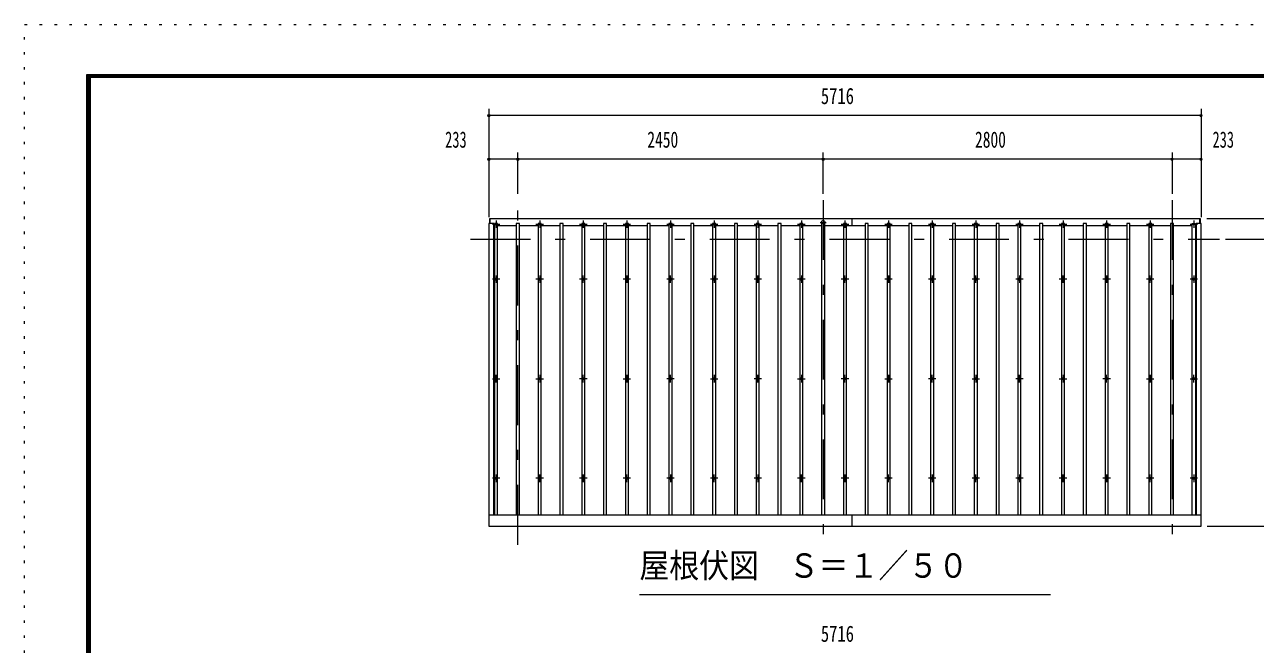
# Model space of a CAD drawing. Units: millimetres, scale not verified, with parts at other scales. Extents: x -25244 to 25244, y -10500 to 10500.
# Drawn here: x -4456 to 5421, y 5528 to 10500 of the extents above; entities that cross this region are included whole.
import ezdxf
from ezdxf.enums import TextEntityAlignment as Align

# ---------------------------------------------------------------- set-up
doc = ezdxf.new("R2010")
doc.units = ezdxf.units.MM
doc.header["$LTSCALE"] = 40
doc.linetypes.add('USER3', pattern=[24, 12, -5, 2, -5])
doc.linetypes.add('USER4', pattern=[3, 0.5, -2.5])
for name, color, linetype, lineweight in [('0-2_1-05BOLD', 7, 'Continuous', 18), ('0-3_1-25CENTER', 3, 'USER3', 18), ('0-4_1-45THIN', 4, 'Continuous', 18), ('0-5_1-55DIM', 3, 'Continuous', 18), ('0-C_F-F1PAPER', 5, 'Continuous', 18), ('0-D_F-E_J_ADD', 5, 'USER4', 18)]:
    doc.layers.add(name, color=color, linetype=linetype, lineweight=lineweight)
doc.styles.add('ＭＳ ゴシック', font='')
doc.styles.get('ＭＳ ゴシック').set_extended_font_data('MS Gothic')

msp = doc.modelspace()

# ---------------------------------------------------------------- linework, layer by layer
at = {"layer": '0-2_1-05BOLD'}
for p, q in [((-720.39, 8904.31), (-720.39, 8942.67)), ((2182.6, 8942.67), (2182.6, 8889.32)), ((4975.61, 8904.31), (4975.61, 8942.67)), ((4985.61, 6565.11), (-730.39, 6565.11)), ((2182.61, 6565.11), (2182.61, 6477.67))]:
    msp.add_line(p, q, dxfattribs=at)
for points in [[(-690.39, 6565.11), (-690.4, 8904.31), (-730.4, 8904.31), (-730.39, 6477.67), (4985.61, 6477.67)], [(4980.61, 8904.31), (4980.61, 8942.67), (-725.39, 8942.67), (-725.39, 8904.31)], [(4985.61, 6477.67), (4985.61, 8904.31), (4945.61, 8904.31), (4945.61, 6565.11)]]:
    msp.add_lwpolyline(points, dxfattribs=at)
for centre in [(-672.39, 8458.52), (-322.39, 8458.52), (27.61, 8458.52), (377.61, 8458.52), (727.61, 8458.52), (1077.61, 8458.52), (1427.61, 8458.52), (1777.61, 8458.52), (2127.61, 8458.52), (2477.61, 8458.52), (2827.61, 8458.52), (3177.61, 8458.52), (3527.61, 8458.52), (3877.61, 8458.52), (4227.61, 8458.52), (4577.61, 8458.52), (4927.61, 8458.52), (-672.39, 7659.47), (-322.39, 7659.47), (27.61, 7659.47), (377.61, 7659.47), (727.61, 7659.47), (1077.61, 7659.47), (1427.61, 7659.47), (1777.61, 7659.47), (2127.61, 7659.47), (2477.61, 7659.47), (2827.61, 7659.47), (3177.61, 7659.47), (3527.61, 7659.47), (3877.61, 7659.47), (4227.61, 7659.47), (4577.61, 7659.47), (4927.61, 7659.47), (-672.39, 6860.43), (-322.39, 6860.43), (27.61, 6860.43), (377.61, 6860.43), (727.61, 6860.43), (1077.61, 6860.43), (1427.61, 6860.43), (1777.61, 6860.43), (2127.61, 6860.43), (2477.61, 6860.43), (2827.61, 6860.43), (3177.61, 6860.43), (3527.61, 6860.43), (3877.61, 6860.43), (4227.61, 6860.43), (4577.61, 6860.43), (4927.61, 6860.43)]:
    msp.add_circle(centre, 10, dxfattribs=at)
for centre, radius, start, end in [((-672.39, 8888.07), 14.5, 46.39838, 133.60162), ((-672.39, 8909.07), 14.5, 226.3961, 313.6039), ((-322.39, 8888.07), 14.5, 46.39838, 133.60162), ((-322.39, 8909.07), 14.5, 226.3961, 313.6039), ((27.61, 8888.07), 14.5, 46.39838, 133.60162), ((27.61, 8909.07), 14.5, 226.3961, 313.6039), ((377.61, 8888.07), 14.5, 46.39838, 133.60162), ((377.61, 8909.07), 14.5, 226.3961, 313.6039), ((727.61, 8888.07), 14.5, 46.39838, 133.60162), ((727.61, 8909.07), 14.5, 226.3961, 313.6039), ((1077.61, 8888.07), 14.5, 46.39838, 133.60162), ((1077.61, 8909.07), 14.5, 226.3961, 313.6039), ((1427.61, 8888.07), 14.5, 46.39838, 133.60162), ((1427.61, 8909.07), 14.5, 226.3961, 313.6039), ((1777.61, 8888.07), 14.5, 46.39838, 133.60162), ((1777.61, 8909.07), 14.5, 226.3961, 313.6039), ((1952.61, 8912.93), 15, 324.92694, 215.07306), ((2127.61, 8888.07), 14.5, 46.39838, 133.60162), ((2127.61, 8909.07), 14.5, 226.3961, 313.6039), ((2477.61, 8888.07), 14.5, 46.39838, 133.60162), ((2477.61, 8909.07), 14.5, 226.3961, 313.6039), ((2827.61, 8888.07), 14.5, 46.39838, 133.60162), ((2827.61, 8909.07), 14.5, 226.3961, 313.6039), ((3177.61, 8888.07), 14.5, 46.39838, 133.60162), ((3177.61, 8909.07), 14.5, 226.3961, 313.6039), ((3527.61, 8888.07), 14.5, 46.39838, 133.60162), ((3527.61, 8909.07), 14.5, 226.3961, 313.6039), ((3877.61, 8888.07), 14.5, 46.39838, 133.60162), ((3877.61, 8909.07), 14.5, 226.3961, 313.6039), ((4227.61, 8888.07), 14.5, 46.39838, 133.60162), ((4227.61, 8909.07), 14.5, 226.3961, 313.6039), ((4577.61, 8888.07), 14.5, 46.39838, 133.60162), ((4577.61, 8909.07), 14.5, 226.3961, 313.6039), ((4927.61, 8888.07), 14.5, 46.39838, 133.60162), ((4927.61, 8909.07), 14.5, 226.3961, 313.6039)]:
    msp.add_arc(centre, radius, start, end, dxfattribs=at)
at = {"layer": '0-3_1-25CENTER'}
for p, q in [((-497.39, 6327.67), (-497.39, 9092.67)), ((1952.6, 9092.67), (1952.61, 6327.67)), ((4752.61, 9092.68), (4752.61, 6327.67)), ((-702.39, 8898.57), (-642.39, 8898.57)), ((-672.39, 8928.57), (-672.39, 8868.57)), ((-352.39, 8898.57), (-292.39, 8898.57)), ((-322.39, 8928.57), (-322.39, 8868.57)), ((-2.39, 8898.57), (57.61, 8898.57)), ((27.61, 8928.57), (27.61, 8868.57)), ((347.61, 8898.57), (407.61, 8898.57)), ((377.61, 8928.57), (377.61, 8868.57)), ((697.61, 8898.57), (757.61, 8898.57)), ((727.61, 8928.57), (727.61, 8868.57)), ((1047.61, 8898.57), (1107.61, 8898.57)), ((1077.61, 8928.57), (1077.61, 8868.57)), ((1397.61, 8898.57), (1457.61, 8898.57)), ((1427.61, 8928.57), (1427.61, 8868.57)), ((1747.61, 8898.57), (1807.61, 8898.57)), ((1777.61, 8928.57), (1777.61, 8868.57)), ((1927.61, 8913.72), (1977.61, 8913.72)), ((2097.61, 8898.57), (2157.61, 8898.57)), ((2127.61, 8928.57), (2127.61, 8868.57)), ((2447.61, 8898.57), (2507.61, 8898.57)), ((2477.61, 8928.57), (2477.61, 8868.57)), ((2797.61, 8898.57), (2857.61, 8898.57)), ((2827.61, 8928.57), (2827.61, 8868.57)), ((3147.61, 8898.57), (3207.61, 8898.57)), ((3177.61, 8928.57), (3177.61, 8868.57)), ((3497.61, 8898.57), (3557.61, 8898.57)), ((3527.61, 8928.57), (3527.61, 8868.57)), ((3847.61, 8898.57), (3907.61, 8898.57)), ((3877.61, 8928.57), (3877.61, 8868.57)), ((4197.61, 8898.57), (4257.61, 8898.57)), ((4227.61, 8928.57), (4227.61, 8868.57)), ((4547.61, 8898.57), (4607.61, 8898.57)), ((4577.61, 8928.57), (4577.61, 8868.57)), ((4897.61, 8898.57), (4957.61, 8898.57)), ((4927.61, 8928.57), (4927.61, 8868.57)), ((-877.39, 8777.67), (5132.61, 8777.67)), ((-642.39, 8458.52), (-702.39, 8458.52)), ((-672.39, 8488.51), (-672.39, 8428.52)), ((-292.39, 8458.52), (-352.39, 8458.52)), ((-322.39, 8488.51), (-322.39, 8428.52)), ((57.61, 8458.52), (-2.39, 8458.52)), ((27.61, 8428.52), (27.61, 8488.51)), ((407.61, 8458.52), (347.61, 8458.52)), ((377.61, 8488.51), (377.61, 8428.52)), ((757.61, 8458.52), (697.61, 8458.52)), ((727.61, 8428.52), (727.61, 8488.51)), ((1107.61, 8458.52), (1047.61, 8458.52)), ((1077.61, 8488.51), (1077.61, 8428.52)), ((1457.61, 8458.52), (1397.61, 8458.52)), ((1427.61, 8428.52), (1427.61, 8488.51)), ((1807.61, 8458.52), (1747.61, 8458.52)), ((1777.61, 8488.51), (1777.61, 8428.52)), ((2157.61, 8458.52), (2097.61, 8458.52)), ((2127.61, 8428.52), (2127.61, 8488.51)), ((2507.61, 8458.52), (2447.61, 8458.52)), ((2477.61, 8488.51), (2477.61, 8428.52)), ((2857.61, 8458.52), (2797.61, 8458.52)), ((2827.61, 8488.51), (2827.61, 8428.52)), ((3207.61, 8458.52), (3147.61, 8458.52)), ((3177.61, 8428.52), (3177.61, 8488.51)), ((3557.61, 8458.52), (3497.61, 8458.52)), ((3527.61, 8488.51), (3527.61, 8428.52)), ((3907.61, 8458.52), (3847.61, 8458.52)), ((3877.61, 8428.52), (3877.61, 8488.51)), ((4257.61, 8458.52), (4197.61, 8458.52)), ((4227.61, 8488.51), (4227.61, 8428.52)), ((4607.61, 8458.52), (4547.61, 8458.52)), ((4577.61, 8428.52), (4577.61, 8488.51)), ((4957.61, 8458.52), (4897.61, 8458.52)), ((4927.61, 8488.51), (4927.61, 8428.52)), ((-702.39, 7659.47), (-642.39, 7659.47)), ((-672.39, 7629.47), (-672.39, 7689.48)), ((-352.39, 7659.47), (-292.39, 7659.47)), ((-322.39, 7689.48), (-322.39, 7629.47)), ((57.61, 7659.47), (-2.39, 7659.47)), ((27.61, 7629.47), (27.61, 7689.48)), ((347.61, 7659.47), (407.61, 7659.47)), ((377.61, 7689.48), (377.61, 7629.47)), ((757.61, 7659.47), (697.61, 7659.47)), ((727.61, 7629.47), (727.61, 7689.48)), ((1047.61, 7659.47), (1107.61, 7659.47)), ((1077.61, 7689.48), (1077.61, 7629.47)), ((1457.61, 7659.47), (1397.61, 7659.47)), ((1427.61, 7629.47), (1427.61, 7689.48)), ((1747.61, 7659.47), (1807.61, 7659.47)), ((1777.61, 7689.48), (1777.61, 7629.47)), ((2157.61, 7659.47), (2097.61, 7659.47)), ((2127.61, 7629.47), (2127.61, 7689.48)), ((2447.61, 7659.47), (2507.61, 7659.47)), ((2477.61, 7689.48), (2477.61, 7629.47)), ((2857.61, 7659.47), (2797.61, 7659.47)), ((2827.61, 7629.47), (2827.61, 7689.48)), ((3147.61, 7659.47), (3207.61, 7659.47)), ((3177.61, 7689.48), (3177.61, 7629.47)), ((3557.61, 7659.47), (3497.61, 7659.47)), ((3527.61, 7629.47), (3527.61, 7689.48)), ((3847.61, 7659.47), (3907.61, 7659.47)), ((3877.61, 7689.48), (3877.61, 7629.47)), ((4257.61, 7659.47), (4197.61, 7659.47)), ((4227.61, 7629.47), (4227.61, 7689.48)), ((4547.61, 7659.47), (4607.61, 7659.47)), ((4577.61, 7689.48), (4577.61, 7629.47)), ((4897.61, 7659.47), (4957.61, 7659.47)), ((4927.61, 7629.47), (4927.61, 7689.48)), ((-642.39, 6860.43), (-702.39, 6860.43)), ((-672.39, 6890.43), (-672.39, 6830.43)), ((-292.39, 6860.43), (-352.39, 6860.43)), ((-322.39, 6830.43), (-322.39, 6890.43)), ((57.61, 6860.43), (-2.39, 6860.43)), ((27.61, 6890.43), (27.61, 6830.43)), ((407.61, 6860.43), (347.61, 6860.43)), ((377.61, 6830.43), (377.61, 6890.43)), ((757.61, 6860.43), (697.61, 6860.43)), ((727.61, 6890.43), (727.61, 6830.43)), ((1107.61, 6860.43), (1047.61, 6860.43)), ((1077.61, 6830.43), (1077.61, 6890.43)), ((1457.61, 6860.43), (1397.61, 6860.43)), ((1427.61, 6890.43), (1427.61, 6830.43)), ((1807.61, 6860.43), (1747.61, 6860.43)), ((1777.61, 6830.43), (1777.61, 6890.43)), ((2157.61, 6860.43), (2097.61, 6860.43)), ((2127.61, 6890.43), (2127.61, 6830.43)), ((2507.61, 6860.43), (2447.61, 6860.43)), ((2477.61, 6830.43), (2477.61, 6890.43)), ((2857.61, 6860.43), (2797.61, 6860.43)), ((2827.61, 6890.43), (2827.61, 6830.43)), ((3207.61, 6860.43), (3147.61, 6860.43)), ((3177.61, 6830.43), (3177.61, 6890.43)), ((3557.61, 6860.43), (3497.61, 6860.43)), ((3527.61, 6890.43), (3527.61, 6830.43)), ((3907.61, 6860.43), (3847.61, 6860.43)), ((3877.61, 6830.43), (3877.61, 6890.43)), ((4257.61, 6860.43), (4197.61, 6860.43)), ((4227.61, 6890.43), (4227.61, 6830.43)), ((4607.61, 6860.43), (4547.61, 6860.43)), ((4577.61, 6830.43), (4577.61, 6890.43)), ((4957.61, 6860.43), (4897.61, 6860.43)), ((4927.61, 6890.43), (4927.61, 6830.43))]:
    msp.add_line(p, q, dxfattribs=at)
at = {"layer": '0-4_1-45THIN'}
for p, q in [((-684.89, 8889.32), (-690.4, 8889.32)), ((-659.89, 8889.32), (-509.89, 8889.32)), ((-484.89, 8889.32), (-334.89, 8889.32)), ((-309.89, 8889.32), (-159.89, 8889.32)), ((-134.89, 8889.32), (15.11, 8889.32)), ((40.11, 8889.32), (190.11, 8889.32)), ((215.11, 8889.32), (365.11, 8889.32)), ((390.11, 8889.32), (540.11, 8889.32)), ((565.11, 8889.32), (715.11, 8889.32)), ((740.11, 8889.32), (890.11, 8889.32)), ((915.11, 8889.32), (1065.11, 8889.32)), ((1090.11, 8889.32), (1240.11, 8889.32)), ((1265.11, 8889.32), (1415.11, 8889.32)), ((1440.11, 8889.32), (1590.11, 8889.32)), ((1615.11, 8889.32), (1765.11, 8889.32)), ((1790.11, 8889.32), (1940.11, 8889.32)), ((1965.11, 8889.32), (2115.11, 8889.32)), ((2140.11, 8889.32), (2290.11, 8889.32)), ((2315.11, 8889.32), (2465.11, 8889.32)), ((2490.11, 8889.32), (2640.11, 8889.32)), ((2665.11, 8889.32), (2815.11, 8889.32)), ((2840.11, 8889.32), (2990.11, 8889.32)), ((3015.11, 8889.32), (3165.11, 8889.32)), ((3190.11, 8889.32), (3340.11, 8889.32)), ((3365.11, 8889.32), (3515.11, 8889.32)), ((3540.11, 8889.32), (3690.11, 8889.32)), ((3715.11, 8889.32), (3865.11, 8889.32)), ((3890.11, 8889.32), (4040.11, 8889.32)), ((4065.11, 8889.32), (4215.11, 8889.32)), ((4240.11, 8889.32), (4390.11, 8889.32)), ((4415.11, 8889.32), (4565.11, 8889.32)), ((4590.11, 8889.32), (4740.11, 8889.32)), ((4765.11, 8889.32), (4915.11, 8889.32)), ((4940.11, 8889.32), (4945.61, 8889.32))]:
    msp.add_line(p, q, dxfattribs=at)
for points in [[(-659.89, 6565.11), (-659.89, 8904.31), (-684.89, 8904.31), (-684.89, 6565.11)], [(-484.89, 6565.11), (-484.89, 8904.31), (-509.89, 8904.31), (-509.89, 6565.11)], [(-309.89, 6565.11), (-309.89, 8904.31), (-334.89, 8904.31), (-334.89, 6565.11)], [(-134.89, 6565.11), (-134.89, 8904.31), (-159.89, 8904.31), (-159.89, 6565.11)], [(40.11, 6565.11), (40.11, 8904.31), (15.11, 8904.31), (15.11, 6565.11)], [(215.11, 6565.11), (215.11, 8904.31), (190.11, 8904.31), (190.11, 6565.11)], [(390.11, 6565.11), (390.11, 8904.31), (365.11, 8904.31), (365.11, 6565.11)], [(565.11, 6565.11), (565.11, 8904.31), (540.11, 8904.31), (540.11, 6565.11)], [(740.11, 6565.11), (740.11, 8904.31), (715.11, 8904.31), (715.11, 6565.11)], [(915.11, 6565.11), (915.11, 8904.31), (890.11, 8904.31), (890.11, 6565.11)], [(1090.11, 6565.11), (1090.11, 8904.31), (1065.11, 8904.31), (1065.11, 6565.11)], [(1265.11, 6565.11), (1265.11, 8904.31), (1240.11, 8904.31), (1240.11, 6565.11)], [(1440.11, 6565.11), (1440.11, 8904.31), (1415.11, 8904.31), (1415.11, 6565.11)], [(1615.11, 6565.11), (1615.11, 8904.31), (1590.11, 8904.31), (1590.11, 6565.11)], [(1790.11, 6565.11), (1790.11, 8904.31), (1765.11, 8904.31), (1765.11, 6565.11)], [(1965.11, 6565.11), (1965.11, 8904.31), (1940.11, 8904.31), (1940.11, 6565.11)], [(2140.11, 6565.11), (2140.11, 8904.31), (2115.11, 8904.31), (2115.11, 6565.11)], [(2315.11, 6565.11), (2315.11, 8904.31), (2290.11, 8904.31), (2290.11, 6565.11)], [(2490.11, 6565.11), (2490.11, 8904.31), (2465.11, 8904.31), (2465.11, 6565.11)], [(2665.11, 6565.11), (2665.11, 8904.31), (2640.11, 8904.31), (2640.11, 6565.11)], [(2840.11, 6565.11), (2840.11, 8904.31), (2815.11, 8904.31), (2815.11, 6565.11)], [(3015.11, 6565.11), (3015.11, 8904.31), (2990.11, 8904.31), (2990.11, 6565.11)], [(3190.11, 6565.11), (3190.11, 8904.31), (3165.11, 8904.31), (3165.11, 6565.11)], [(3365.11, 6565.11), (3365.11, 8904.31), (3340.11, 8904.31), (3340.11, 6565.11)], [(3540.11, 6565.11), (3540.11, 8904.31), (3515.11, 8904.31), (3515.11, 6565.11)], [(3715.11, 6565.11), (3715.11, 8904.31), (3690.11, 8904.31), (3690.11, 6565.11)], [(3890.11, 6565.11), (3890.11, 8904.31), (3865.11, 8904.31), (3865.11, 6565.11)], [(4065.11, 6565.11), (4065.11, 8904.31), (4040.11, 8904.31), (4040.11, 6565.11)], [(4240.11, 6565.11), (4240.11, 8904.31), (4215.11, 8904.31), (4215.11, 6565.11)], [(4415.11, 6565.11), (4415.11, 8904.31), (4390.11, 8904.31), (4390.11, 6565.11)], [(4590.11, 6565.11), (4590.11, 8904.31), (4565.11, 8904.31), (4565.11, 6565.11)], [(4765.11, 6565.11), (4765.11, 8904.31), (4740.11, 8904.31), (4740.11, 6565.11)], [(4915.11, 6565.11), (4915.11, 8904.31), (4940.11, 8904.31), (4940.11, 6565.11)]]:
    msp.add_lwpolyline(points, dxfattribs=at)
at = {"layer": '0-5_1-55DIM'}
for p, q in [((-730.4, 9823.67), (-730.4, 8954.31)), ((4985.61, 9823.67), (4985.61, 8954.31)), ((-720.4, 9773.67), (-740.4, 9773.67)), ((-730.4, 9773.67), (4985.61, 9773.67)), ((4995.61, 9773.67), (4975.61, 9773.67)), ((-720.4, 9423.67), (-740.4, 9423.67)), ((-730.4, 9423.67), (-497.39, 9423.67)), ((-487.39, 9423.67), (-507.39, 9423.67)), ((-497.39, 9142.67), (-497.39, 9473.67)), ((-497.39, 9423.67), (1952.6, 9423.67)), ((1962.6, 9423.67), (1942.6, 9423.67)), ((1952.6, 9142.67), (1952.6, 9473.67)), ((1952.6, 9423.67), (4752.61, 9423.67)), ((4762.61, 9423.67), (4742.61, 9423.67)), ((4752.61, 9473.67), (4752.61, 9142.68)), ((4752.61, 9423.67), (4985.61, 9423.67)), ((4995.61, 9423.67), (4975.61, 9423.67)), ((6082.6, 8942.67), (5030.61, 8942.67)), ((5182.61, 8777.67), (5732.6, 8777.67)), ((5035.61, 6477.67), (6082.6, 6477.67)), ((477.61, 5927.67), (3777.61, 5927.67))]:
    msp.add_line(p, q, dxfattribs=at)
for centre in [(-730.4, 9773.67), (4985.61, 9773.67), (-730.4, 9423.67), (-497.39, 9423.67), (1952.6, 9423.67), (4752.61, 9423.67), (4985.61, 9423.67)]:
    msp.add_arc(centre, 10, 180, 0, dxfattribs=at)
at = {"layer": '0-C_F-F1PAPER'}
for points in [[(24743.96, -10000), (-3956.04, -10000), (-3956.04, 10100), (24743.96, 10100)], [(24741.46, -9997.5), (-3953.54, -9997.5), (-3953.54, 10097.5), (24741.46, 10097.5)], [(24738.96, -9995), (24738.96, 10095), (-3951.04, 10095), (-3951.04, -9995)], [(24736.46, -9992.5), (-3948.54, -9992.5), (-3948.54, 10092.5), (24736.46, 10092.5)], [(24733.96, -9990), (24733.96, 10090), (-3946.04, 10090), (-3946.04, -9990)], [(24731.46, -9987.5), (-3943.54, -9987.5), (-3943.54, 10087.5), (24731.46, 10087.5)], [(24728.96, -9985), (24728.96, 10085), (-3941.04, 10085), (-3941.04, -9985)], [(24726.46, -9982.5), (-3938.54, -9982.5), (-3938.54, 10082.5), (24726.46, 10082.5)], [(24723.96, -9980), (-3936.04, -9980), (-3936.04, 10080), (24723.96, 10080)], [(24721.46, -9977.5), (-3933.54, -9977.5), (-3933.54, 10077.5), (24721.46, 10077.5)], [(24718.96, -9975), (24718.96, 10075), (-3931.04, 10075), (-3931.04, -9975)]]:
    msp.add_lwpolyline(points, close=True, dxfattribs=at)
at = {"layer": '0-D_F-E_J_ADD'}
msp.add_lwpolyline([(25243.96, -10500), (-4456.04, -10500), (-4456.04, 10500), (25243.96, 10500)], close=True, dxfattribs=at)

# ---------------------------------------------------------------- texts
at = {"layer": '0-5_1-55DIM', "color": 7, "style": 'ＭＳ ゴシック'}
for s, height, width, p in [('5716', 130.2, 0.75, (1934.2, 9823.67)), ('233', 130.2, 0.65, (-1081.06, 9473.67)), ('2450', 130.2, 0.7, (541.6, 9473.67)), ('2800', 130.2, 0.7, (3171.33, 9473.67)), ('233', 130.2, 0.65, (5077.43, 9473.67)), ('屋根伏図\u3000Ｓ＝１／５０', 195.4, 0.9, (477.61, 6004.32)), ('5716', 130.2, 0.75, (1934.19, 5509.67))]:
    msp.add_text(s, height=height, dxfattribs=dict(at, width=width)).set_placement(p, align=Align.BOTTOM_LEFT)

doc.saveas('drawing.dxf')
